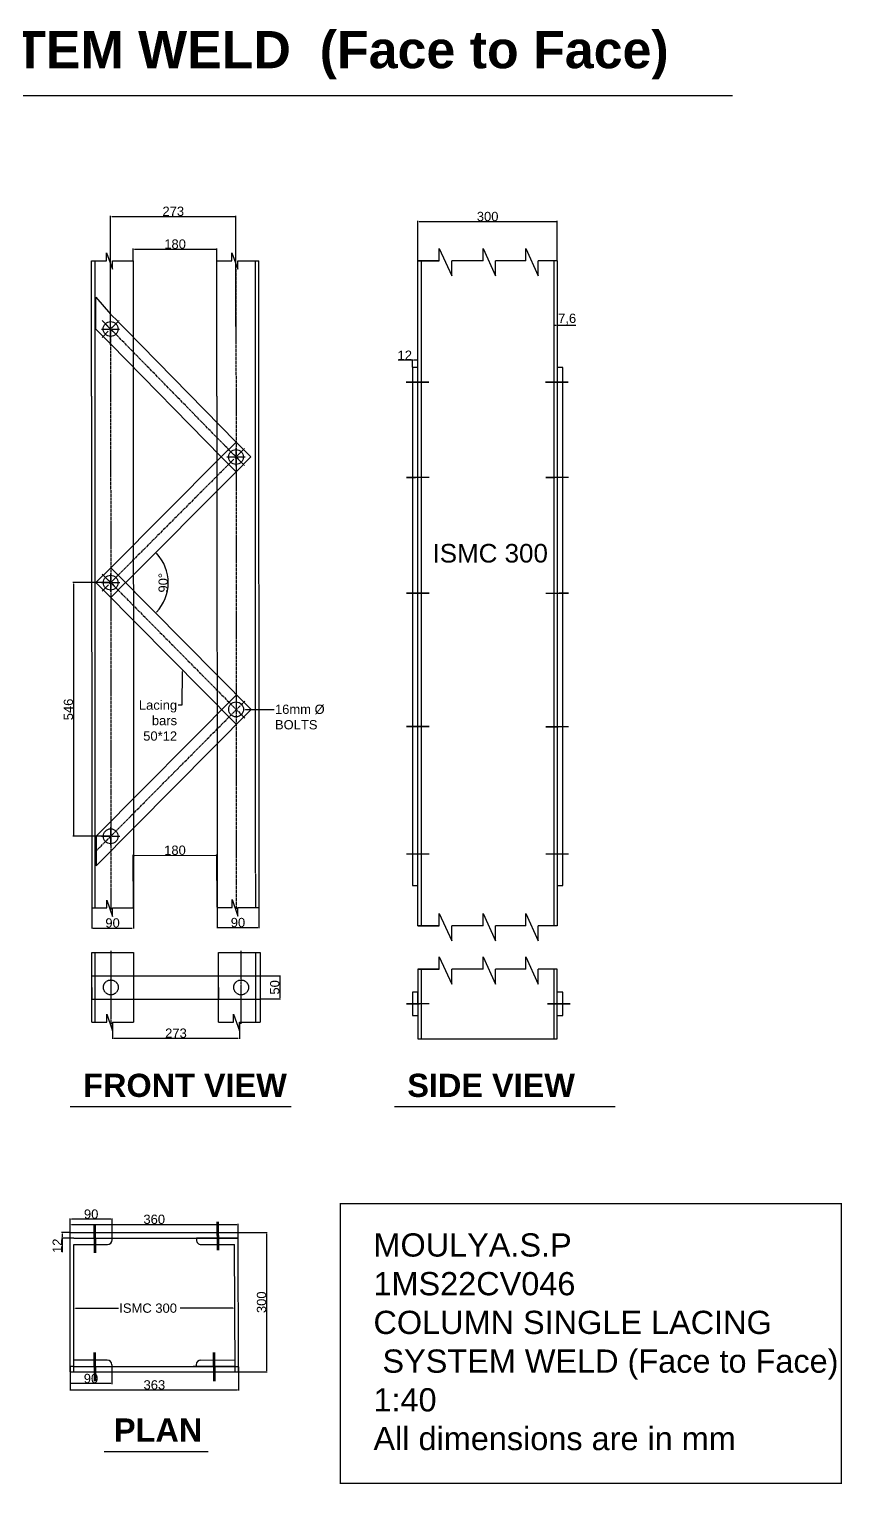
# Model space of a CAD drawing. Header units: millimetres. Extents: x 8616 to 52725, y 6697 to 10698.
# Drawn here: x 44498 to 46248, y 7444 to 10576 of the extents above; entities that cross this region are included whole.
import ezdxf
from ezdxf import colors
from ezdxf.entities.mleader import LeaderData, LeaderLine
from ezdxf.math import Vec2, Vec3

# ---------------------------------------------------------------- set-up
doc = ezdxf.new("R2010")
doc.units = ezdxf.units.MM
doc.linetypes.add('ACAD_ISO02W100', pattern=[15, 12, -3])
doc.linetypes.add('CENTER2', pattern=[28.575, 19.05, -3.175, 3.175, -3.175])
doc.layers.add('BEAM', color=255, linetype='Continuous')
doc.styles.get("Standard").update_dxf_attribs({"font": 'arial.ttf'})
doc.dimstyles.new('ISO-25', dxfattribs={"dimtxt": 20, "dimasz": 2.5, "dimexe": 1.25, "dimexo": 0.625, "dimtad": 1, "dimtxsty": 'Standard', "dimcen": 2.5, "dimadec": 0, "dimazin": 0, "dimtfac": 1, "dimtmove": 0, "dimatfit": 3, "dimfxl": 1, "dimarcsym": 0})

# ---------------------------------------------------------------- blocks, each defined once
blk = doc.blocks.new('*U285')
at = {"color": 0, "linetype": 'CENTER2', "ltscale": 0.3, "transparency": 16777216}
blk.add_line((-0.2, 627.4), (0.2, -627.4), dxfattribs=at)
blk = doc.blocks.new('*D321')
at = {"color": 0, "lineweight": -2, "ltscale": 0.2, "transparency": 16777216}
for p, q in [((44632.3, 8683.6), (44632.3, 8639.8)), ((44722.3, 8683.6), (44722.3, 8639.9)), ((44634.8, 8641.1), (44719.8, 8641.1))]:
    blk.add_line(p, q, dxfattribs=at)
at = {"color": 0, "ltscale": 0.2, "transparency": 16777216}
for points in [[(44634.8, 8641.5), (44634.8, 8640.7), (44632.3, 8641.1)], [(44719.8, 8641.5), (44719.8, 8640.7), (44722.3, 8641.1)]]:
    blk.add_solid(points, dxfattribs=at)
at = {"layer": 'Defpoints', "color": 0, "ltscale": 0.2, "transparency": 16777216}
for p in [(44632.3, 8684.2), (44722.3, 8684.2), (44722.3, 8641.1)]:
    blk.add_point(p, dxfattribs=at)
at = {"color": 0, "ltscale": 0.2, "transparency": 16777216, "insert": (44677.3, 8651.9), "char_height": 20, "attachment_point": 5, "rotation": 0.0221}
blk.add_mtext('90', dxfattribs=at)
blk = doc.blocks.new('*U286')
at = {"color": 0, "linetype": 'CENTER2', "ltscale": 0.3, "transparency": 16777216}
blk.add_line((-0.3, 751.1), (0.2, -626.9), dxfattribs=at)
blk = doc.blocks.new('*D322')
at = {"color": 0, "lineweight": -2, "ltscale": 0.2, "transparency": 16777216}
for p, q in [((44902.3, 8684.5), (44902.3, 8640.7)), ((44992.3, 8684.5), (44992.3, 8640.8)), ((44904.8, 8642), (44989.8, 8642))]:
    blk.add_line(p, q, dxfattribs=at)
at = {"color": 0, "ltscale": 0.2, "transparency": 16777216}
for points in [[(44904.8, 8642.4), (44904.8, 8641.6), (44902.3, 8642)], [(44989.8, 8642.4), (44989.8, 8641.6), (44992.3, 8642)]]:
    blk.add_solid(points, dxfattribs=at)
at = {"layer": 'Defpoints', "color": 0, "ltscale": 0.2, "transparency": 16777216}
for p in [(44902.3, 8685.1), (44992.3, 8685.1), (44992.3, 8642)]:
    blk.add_point(p, dxfattribs=at)
at = {"color": 0, "ltscale": 0.2, "transparency": 16777216, "insert": (44947.3, 8652.8), "char_height": 20, "attachment_point": 5, "rotation": 0.0221}
blk.add_mtext('90', dxfattribs=at)
blk = doc.blocks.new('*D302')
at = {"color": 0, "linetype": 'ACAD_ISO02W100', "lineweight": -2, "ltscale": 0.2, "transparency": 16777216}
for p, q in [((44677.3, 8437.6), (44677.3, 8402.5)), ((44950.3, 8437.6), (44950.3, 8402.5)), ((44679.8, 8403.7), (44947.8, 8403.7))]:
    blk.add_line(p, q, dxfattribs=at)
at = {"color": 0, "linetype": 'ACAD_ISO02W100', "ltscale": 0.2, "transparency": 16777216}
for points in [[(44679.8, 8404.2), (44679.8, 8403.3), (44677.3, 8403.7)], [(44947.8, 8404.2), (44947.8, 8403.3), (44950.3, 8403.7)]]:
    blk.add_solid(points, dxfattribs=at)
at = {"layer": 'Defpoints', "color": 0, "linetype": 'ACAD_ISO02W100', "ltscale": 0.2, "transparency": 16777216}
for p in [(44677.3, 8438.3), (44950.3, 8438.3), (44950.3, 8403.7)]:
    blk.add_point(p, dxfattribs=at)
at = {"color": 0, "linetype": 'ACAD_ISO02W100', "ltscale": 0.2, "transparency": 16777216, "insert": (44813.8, 8414.6), "char_height": 20, "attachment_point": 5}
blk.add_mtext('273', dxfattribs=at)
blk = doc.blocks.new('*U289')
at = {"color": 0, "linetype": 'CENTER2', "ltscale": 0.2, "transparency": 16777216}
blk.add_line((0, 78.5), (0, -78.5), dxfattribs=at)
blk = doc.blocks.new('*U290')
at = {"color": 0, "linetype": 'CENTER2', "ltscale": 0.2, "transparency": 16777216}
blk.add_line((0, -78.5), (0, 78.5), dxfattribs=at)
blk = doc.blocks.new('*D323')
at = {"color": 0, "lineweight": -2, "ltscale": 0.2, "transparency": 16777216}
for p, q in [((44996, 8538.3), (45038.7, 8538.3)), ((45037.4, 8535.8), (45037.4, 8490.8)), ((44996, 8488.3), (45038.7, 8488.3))]:
    blk.add_line(p, q, dxfattribs=at)
at = {"color": 0, "ltscale": 0.2, "transparency": 16777216}
for points in [[(45037, 8535.8), (45037.8, 8535.8), (45037.4, 8538.3)], [(45037, 8490.8), (45037.8, 8490.8), (45037.4, 8488.3)]]:
    blk.add_solid(points, dxfattribs=at)
at = {"layer": 'Defpoints', "color": 0, "ltscale": 0.2, "transparency": 16777216}
for p in [(44995.3, 8538.3), (44995.3, 8488.3), (45037.4, 8488.3)]:
    blk.add_point(p, dxfattribs=at)
at = {"color": 0, "ltscale": 0.2, "transparency": 16777216, "insert": (45026.6, 8513.3), "char_height": 20, "attachment_point": 5, "rotation": 90}
blk.add_mtext('50', dxfattribs=at)
blk = doc.blocks.new('*U291')
at = {"color": 0, "linetype": 'CENTER2', "transparency": 16777216}
for p, q in [((-19.5, 0), (-3.2, 0)), ((0, 3.2), (0, 19.5)), ((3.2, 0), (19.5, 0)), ((0, -19.5), (0, -3.2))]:
    blk.add_line(p, q, dxfattribs=at)
at = {"color": 0, "linetype": 'Continuous', "transparency": 16777216}
for p, q in [((-1.6, 0), (1.6, 0)), ((0, -1.6), (0, 1.6))]:
    blk.add_line(p, q, dxfattribs=at)
blk = doc.blocks.new('*U292')
at = {"color": 0, "linetype": 'CENTER2', "transparency": 16777216}
for p, q in [((-19.5, 0), (-3.2, 0)), ((0, 3.2), (0, 19.5)), ((3.2, 0), (19.5, 0)), ((0, -19.5), (0, -3.2))]:
    blk.add_line(p, q, dxfattribs=at)
at = {"color": 0, "linetype": 'Continuous', "transparency": 16777216}
for p, q in [((-1.6, 0), (1.6, 0)), ((0, -1.6), (0, 1.6))]:
    blk.add_line(p, q, dxfattribs=at)
blk = doc.blocks.new('*U287')
at = {"color": 0, "linetype": 'CENTER2', "ltscale": 0.3, "transparency": 16777216}
blk.add_line((-145.7, 147.2), (145.7, -147.2), dxfattribs=at)
blk = doc.blocks.new('*U288')
at = {"color": 0, "linetype": 'CENTER2', "ltscale": 0.3, "transparency": 16777216}
blk.add_line((-161.2, -162.5), (161.2, 162.5), dxfattribs=at)
blk = doc.blocks.new('*D324')
at = {"color": 0, "lineweight": -2, "ltscale": 0.2, "transparency": 16777216}
for p, q in [((44672.6, 9384.6), (44591.9, 9384.6)), ((44593.1, 9382.1), (44593.1, 8841.1)), ((44672.6, 8838.6), (44591.9, 8838.6))]:
    blk.add_line(p, q, dxfattribs=at)
at = {"color": 0, "ltscale": 0.2, "transparency": 16777216}
for points in [[(44592.7, 9382.1), (44593.5, 9382.1), (44593.1, 9384.6)], [(44592.7, 8841.1), (44593.5, 8841.1), (44593.1, 8838.6)]]:
    blk.add_solid(points, dxfattribs=at)
at = {"layer": 'Defpoints', "color": 0, "ltscale": 0.2, "transparency": 16777216}
for p in [(44673.3, 9384.6), (44593.1, 8838.6), (44673.3, 8838.6)]:
    blk.add_point(p, dxfattribs=at)
at = {"color": 0, "ltscale": 0.2, "transparency": 16777216, "insert": (44582.3, 9111.6), "char_height": 20, "attachment_point": 5, "rotation": 90}
blk.add_mtext('546', dxfattribs=at)
blk = doc.blocks.new('*D325')
at = {"color": 0, "lineweight": -2, "ltscale": 0.2, "transparency": 16777216}
for p, q in [((44722.3, 8684.8), (44721.8, 8798.3)), ((44724.3, 8797.1), (44899.3, 8798)), ((44902.3, 8685.7), (44901.8, 8799.2))]:
    blk.add_line(p, q, dxfattribs=at)
at = {"color": 0, "ltscale": 0.2, "transparency": 16777216}
for points in [[(44724.3, 8797.5), (44724.3, 8796.7), (44721.8, 8797.1)], [(44899.3, 8798.4), (44899.3, 8797.6), (44901.8, 8798)]]:
    blk.add_solid(points, dxfattribs=at)
at = {"layer": 'Defpoints', "color": 0, "ltscale": 0.2, "transparency": 16777216}
for p in [(44901.8, 8798), (44722.3, 8684.2), (44902.3, 8685.1)]:
    blk.add_point(p, dxfattribs=at)
at = {"color": 0, "ltscale": 0.2, "transparency": 16777216, "insert": (44811.7, 8808.4), "char_height": 20, "attachment_point": 5, "rotation": 0.2866}
blk.add_mtext('180', dxfattribs=at)
blk = doc.blocks.new('*U294')
at = {"color": 0, "linetype": 'CENTER2', "transparency": 16777216}
blk.add_line((-18.4, 18.4), (18.4, -18.4), dxfattribs=at)
blk = doc.blocks.new('*U295')
at = {"color": 0, "linetype": 'CENTER2', "transparency": 16777216}
blk.add_line((-18.4, -18.4), (18.4, 18.4), dxfattribs=at)
blk = doc.blocks.new('*U296')
at = {"color": 0, "linetype": 'CENTER2', "transparency": 16777216}
for p, q in [((-19.5, 0), (-3.2, 0)), ((0, 3.2), (0, 19.5)), ((3.2, 0), (19.5, 0)), ((0, -19.5), (0, -3.2))]:
    blk.add_line(p, q, dxfattribs=at)
at = {"color": 0, "linetype": 'Continuous', "transparency": 16777216}
for p, q in [((-1.6, 0), (1.6, 0)), ((0, -1.6), (0, 1.6))]:
    blk.add_line(p, q, dxfattribs=at)
blk = doc.blocks.new('*U297')
at = {"color": 0, "linetype": 'CENTER2', "transparency": 16777216}
blk.add_line((-18.4, 18.4), (18.4, -18.4), dxfattribs=at)
blk = doc.blocks.new('*U298')
at = {"color": 0, "linetype": 'CENTER2', "transparency": 16777216}
blk.add_line((-18.4, -18.4), (18.4, 18.4), dxfattribs=at)
blk = doc.blocks.new('*U274')
at = {"color": 0, "linetype": 'CENTER2', "transparency": 16777216}
for p, q in [((-19.5, 0), (-3.2, 0)), ((0, 3.2), (0, 19.5)), ((3.2, 0), (19.5, 0)), ((0, -19.5), (0, -3.2))]:
    blk.add_line(p, q, dxfattribs=at)
at = {"color": 0, "linetype": 'Continuous', "transparency": 16777216}
for p, q in [((-1.6, 0), (1.6, 0)), ((0, -1.6), (0, 1.6))]:
    blk.add_line(p, q, dxfattribs=at)
blk = doc.blocks.new('*U275')
at = {"color": 0, "linetype": 'CENTER2', "transparency": 16777216}
blk.add_line((-18.4, 18.4), (18.4, -18.4), dxfattribs=at)
blk = doc.blocks.new('*U276')
at = {"color": 0, "linetype": 'CENTER2', "transparency": 16777216}
blk.add_line((-18.4, -18.4), (18.4, 18.4), dxfattribs=at)
blk = doc.blocks.new('*U277')
at = {"color": 0, "linetype": 'CENTER2', "ltscale": 0.3, "transparency": 16777216}
blk.add_line((121.5, 121.8), (-121.5, -121.8), dxfattribs=at)
blk = doc.blocks.new('*U278')
at = {"color": 0, "linetype": 'CENTER2', "ltscale": 0.3, "transparency": 16777216}
blk.add_line((121.7, -124.4), (-121.7, 124.4), dxfattribs=at)
blk = doc.blocks.new('*D313')
at = {"color": 0, "lineweight": -2, "ltscale": 0.2, "transparency": 16777216}
for p, q in [((44721.9, 10078.4), (44721.9, 10103.9)), ((44724.4, 10102.6), (44899.4, 10102.6)), ((44901.9, 10078.4), (44901.9, 10103.9))]:
    blk.add_line(p, q, dxfattribs=at)
at = {"color": 0, "ltscale": 0.2, "transparency": 16777216}
for points in [[(44724.4, 10103), (44724.4, 10102.2), (44721.9, 10102.6)], [(44899.4, 10103), (44899.4, 10102.2), (44901.9, 10102.6)]]:
    blk.add_solid(points, dxfattribs=at)
at = {"layer": 'Defpoints', "color": 0, "ltscale": 0.2, "transparency": 16777216}
for p in [(44901.9, 10102.6), (44721.9, 10077.8), (44901.9, 10077.8)]:
    blk.add_point(p, dxfattribs=at)
at = {"color": 0, "ltscale": 0.2, "transparency": 16777216, "insert": (44811.9, 10113.4), "char_height": 20, "attachment_point": 5}
blk.add_mtext('180', dxfattribs=at)
blk = doc.blocks.new('*D326')
at = {"color": 0, "lineweight": -2, "ltscale": 0.2, "transparency": 16777216}
for p, q in [((44673, 9936.1), (44673, 10174.4)), ((44675.5, 10173.1), (44940.5, 10173.1)), ((44943, 9936.2), (44943, 10174.4))]:
    blk.add_line(p, q, dxfattribs=at)
at = {"color": 0, "ltscale": 0.2, "transparency": 16777216}
for points in [[(44675.5, 10173.5), (44675.5, 10172.7), (44673, 10173.1)], [(44940.5, 10173.5), (44940.5, 10172.7), (44943, 10173.1)]]:
    blk.add_solid(points, dxfattribs=at)
at = {"layer": 'Defpoints', "color": 0, "ltscale": 0.2, "transparency": 16777216}
for p in [(44943, 10173.1), (44673, 9935.4), (44943, 9935.5)]:
    blk.add_point(p, dxfattribs=at)
at = {"color": 0, "ltscale": 0.2, "transparency": 16777216, "insert": (44808, 10184), "char_height": 20, "attachment_point": 5}
blk.add_mtext('273', dxfattribs=at)
blk = doc.blocks.new('*D314')
at = {"color": 0, "lineweight": -2, "ltscale": 0.2, "transparency": 16777216}
for p, q in [((45334.9, 10078.4), (45334.9, 10163.2)), ((45337.4, 10162), (45632.4, 10162)), ((45634.9, 10078.4), (45634.9, 10163.2))]:
    blk.add_line(p, q, dxfattribs=at)
at = {"color": 0, "ltscale": 0.2, "transparency": 16777216}
for points in [[(45337.4, 10162.4), (45337.4, 10161.5), (45334.9, 10162)], [(45632.4, 10162.4), (45632.4, 10161.5), (45634.9, 10162)]]:
    blk.add_solid(points, dxfattribs=at)
at = {"layer": 'Defpoints', "color": 0, "ltscale": 0.2, "transparency": 16777216}
for p in [(45634.9, 10162), (45334.9, 10077.8), (45634.9, 10077.8)]:
    blk.add_point(p, dxfattribs=at)
at = {"color": 0, "ltscale": 0.2, "transparency": 16777216, "insert": (45484.9, 10172.8), "char_height": 20, "attachment_point": 5}
blk.add_mtext('300', dxfattribs=at)
blk = doc.blocks.new('*D315')
at = {"color": 0, "lineweight": -2, "ltscale": 0.2, "transparency": 16777216}
for p, q in [((45322.9, 9863.5), (45292.6, 9863.5)), ((45322.9, 9848.6), (45322.9, 9864.8)), ((45332.4, 9863.5), (45325.4, 9863.5)), ((45334.9, 9848.6), (45334.9, 9864.8))]:
    blk.add_line(p, q, dxfattribs=at)
at = {"color": 0, "ltscale": 0.2, "transparency": 16777216}
for points in [[(45325.4, 9863.9), (45325.4, 9863.1), (45322.9, 9863.5)], [(45332.4, 9863.9), (45332.4, 9863.1), (45334.9, 9863.5)]]:
    blk.add_solid(points, dxfattribs=at)
at = {"layer": 'Defpoints', "color": 0, "ltscale": 0.2, "transparency": 16777216}
for p in [(45322.9, 9863.5), (45322.9, 9847.9), (45334.9, 9847.9)]:
    blk.add_point(p, dxfattribs=at)
at = {"color": 0, "ltscale": 0.2, "transparency": 16777216, "insert": (45306.5, 9874.2), "char_height": 20, "attachment_point": 5}
blk.add_mtext('12', dxfattribs=at)
blk = doc.blocks.new('*D312')
at = {"color": 0, "lineweight": -2, "ltscale": 0.2, "transparency": 16777216}
for p, q in [((45627.3, 10077.2), (45627.3, 9938)), ((45634.9, 10077.2), (45634.9, 9938)), ((45629.8, 9939.2), (45632.4, 9939.2)), ((45634.9, 9939.2), (45674.9, 9939.2))]:
    blk.add_line(p, q, dxfattribs=at)
at = {"color": 0, "ltscale": 0.2, "transparency": 16777216}
for points in [[(45629.8, 9939.6), (45629.8, 9938.8), (45627.3, 9939.2)], [(45632.4, 9939.6), (45632.4, 9938.8), (45634.9, 9939.2)]]:
    blk.add_solid(points, dxfattribs=at)
at = {"layer": 'Defpoints', "color": 0, "ltscale": 0.2, "transparency": 16777216}
for p in [(45627.3, 10077.8), (45634.9, 10077.8), (45634.9, 9939.2)]:
    blk.add_point(p, dxfattribs=at)
at = {"color": 0, "ltscale": 0.2, "transparency": 16777216, "insert": (45656.1, 9951.9), "char_height": 20, "attachment_point": 5}
blk.add_mtext('7,6', dxfattribs=at)
blk = doc.blocks.new('*D328')
at = {"color": 0, "lineweight": -2, "ltscale": 0.2, "transparency": 16777216}
blk.add_arc((44705, 9384.6), 92.2, 316.2587, 43.5272, dxfattribs=at)
at = {"color": 0, "ltscale": 0.2, "transparency": 16777216}
for points in [[(44771.6, 9447.8), (44772.2, 9448.4), (44770.1, 9449.9)], [(44771.9, 9320.5), (44771.3, 9321.1), (44769.9, 9319)]]:
    blk.add_solid(points, dxfattribs=at)
at = {"layer": 'Defpoints', "color": 0, "ltscale": 0.2, "transparency": 16777216}
for p in [(44943.2, 9623.4), (44689.3, 9400.5), (44705, 9384.6), (44794, 9360.4), (44975.6, 9111.2)]:
    blk.add_point(p, dxfattribs=at)
at = {"color": 0, "ltscale": 0.2, "transparency": 16777216, "insert": (44786.4, 9384.4), "char_height": 20, "attachment_point": 5, "rotation": 89.893}
blk.add_mtext('90°', dxfattribs=at)
blk = doc.blocks.new('*D347')
at = {"color": 0, "lineweight": -2, "ltscale": 0.2, "transparency": 16777216}
for p, q in [((44585.8, 7696.7), (44585.8, 7645.3)), ((44948.8, 7696.7), (44948.8, 7645.3)), ((44588.3, 7646.6), (44946.3, 7646.6))]:
    blk.add_line(p, q, dxfattribs=at)
at = {"color": 0, "lineweight": 211, "ltscale": 0.2, "transparency": 16777216}
for points in [[(44588.3, 7647), (44588.3, 7646.1), (44585.8, 7646.6)], [(44946.3, 7647), (44946.3, 7646.1), (44948.8, 7646.6)]]:
    blk.add_solid(points, dxfattribs=at)
at = {"layer": 'Defpoints', "color": 0, "lineweight": 211, "ltscale": 0.2, "transparency": 16777216}
for p in [(44585.8, 7697.4), (44948.8, 7697.4), (44948.8, 7646.6)]:
    blk.add_point(p, dxfattribs=at)
at = {"color": 0, "ltscale": 0.2, "transparency": 16777216, "insert": (44767.3, 7657.4), "char_height": 20, "attachment_point": 5}
blk.add_mtext('363', dxfattribs=at)
blk = doc.blocks.new('*D348')
at = {"color": 0, "lineweight": -2, "ltscale": 0.2, "transparency": 16777216}
for p, q in [((44586.2, 7986), (44586.2, 8004.3)), ((44588.7, 8003), (44945.2, 8003)), ((44947.7, 7986), (44947.7, 8004.3))]:
    blk.add_line(p, q, dxfattribs=at)
at = {"color": 0, "lineweight": 211, "ltscale": 0.2, "transparency": 16777216}
for points in [[(44588.7, 8003.4), (44588.7, 8002.6), (44586.2, 8003)], [(44945.2, 8003.4), (44945.2, 8002.6), (44947.7, 8003)]]:
    blk.add_solid(points, dxfattribs=at)
at = {"layer": 'Defpoints', "color": 0, "lineweight": 211, "ltscale": 0.2, "transparency": 16777216}
for p in [(44947.7, 8003), (44586.2, 7985.4), (44947.7, 7985.4)]:
    blk.add_point(p, dxfattribs=at)
at = {"color": 0, "ltscale": 0.2, "transparency": 16777216, "insert": (44767, 8013.9), "char_height": 20, "attachment_point": 5}
blk.add_mtext('360', dxfattribs=at)
blk = doc.blocks.new('*D345')
at = {"color": 0, "lineweight": -2, "ltscale": 0.2, "transparency": 16777216}
for p, q in [((44586.2, 7974), (44586.2, 8015.6)), ((44673.7, 8014.3), (44588.7, 8014.3)), ((44676.2, 7974), (44676.2, 8015.6))]:
    blk.add_line(p, q, dxfattribs=at)
at = {"color": 0, "lineweight": 211, "ltscale": 0.2, "transparency": 16777216}
for points in [[(44588.7, 8014.7), (44588.7, 8013.9), (44586.2, 8014.3)], [(44673.7, 8014.7), (44673.7, 8013.9), (44676.2, 8014.3)]]:
    blk.add_solid(points, dxfattribs=at)
at = {"layer": 'Defpoints', "color": 0, "lineweight": 211, "ltscale": 0.2, "transparency": 16777216}
for p in [(44586.2, 8014.3), (44586.2, 7973.4), (44676.2, 7973.4)]:
    blk.add_point(p, dxfattribs=at)
at = {"color": 0, "ltscale": 0.2, "transparency": 16777216, "insert": (44631.2, 8025.1), "char_height": 20, "attachment_point": 5}
blk.add_mtext('90', dxfattribs=at)
blk = doc.blocks.new('*D343')
at = {"color": 0, "lineweight": -2, "ltscale": 0.2, "transparency": 16777216}
for p, q in [((44585.6, 7985.4), (44567.6, 7985.4)), ((44585.6, 7973.4), (44567.6, 7973.4)), ((44568.8, 7982.9), (44568.8, 7975.9)), ((44568.8, 7973.4), (44568.8, 7943))]:
    blk.add_line(p, q, dxfattribs=at)
at = {"color": 0, "lineweight": 211, "ltscale": 0.2, "transparency": 16777216}
for points in [[(44568.4, 7982.9), (44569.2, 7982.9), (44568.8, 7985.4)], [(44568.4, 7975.9), (44569.2, 7975.9), (44568.8, 7973.4)]]:
    blk.add_solid(points, dxfattribs=at)
at = {"layer": 'Defpoints', "color": 0, "lineweight": 211, "ltscale": 0.2, "transparency": 16777216}
for p in [(44568.8, 7973.4), (44586.2, 7985.4), (44586.2, 7973.4)]:
    blk.add_point(p, dxfattribs=at)
at = {"color": 0, "ltscale": 0.2, "transparency": 16777216, "insert": (44558.1, 7957), "char_height": 20, "attachment_point": 5, "rotation": 90}
blk.add_mtext('12', dxfattribs=at)
blk = doc.blocks.new('*D346')
at = {"color": 0, "lineweight": -2, "ltscale": 0.2, "transparency": 16777216}
for p, q in [((44585.8, 7696.7), (44585.8, 7659.1)), ((44675.8, 7696.7), (44675.8, 7659.1)), ((44673.3, 7660.4), (44588.3, 7660.4))]:
    blk.add_line(p, q, dxfattribs=at)
at = {"color": 0, "lineweight": 211, "ltscale": 0.2, "transparency": 16777216}
for points in [[(44588.3, 7660.8), (44588.3, 7660), (44585.8, 7660.4)], [(44673.3, 7660.8), (44673.3, 7660), (44675.8, 7660.4)]]:
    blk.add_solid(points, dxfattribs=at)
at = {"layer": 'Defpoints', "color": 0, "lineweight": 211, "ltscale": 0.2, "transparency": 16777216}
for p in [(44585.8, 7697.4), (44675.8, 7697.4), (44585.8, 7660.4)]:
    blk.add_point(p, dxfattribs=at)
at = {"color": 0, "ltscale": 0.2, "transparency": 16777216, "insert": (44630.8, 7671.2), "char_height": 20, "attachment_point": 5}
blk.add_mtext('90', dxfattribs=at)
blk = doc.blocks.new('*D344')
at = {"color": 0, "lineweight": -2, "ltscale": 0.2, "transparency": 16777216}
for p, q in [((44948.3, 7985.4), (45010.2, 7985.4)), ((45008.9, 7982.9), (45008.9, 7687.9)), ((44949.4, 7685.4), (45010.2, 7685.4))]:
    blk.add_line(p, q, dxfattribs=at)
at = {"color": 0, "lineweight": 211, "ltscale": 0.2, "transparency": 16777216}
for points in [[(45008.5, 7982.9), (45009.4, 7982.9), (45008.9, 7985.4)], [(45008.5, 7687.9), (45009.4, 7687.9), (45008.9, 7685.4)]]:
    blk.add_solid(points, dxfattribs=at)
at = {"layer": 'Defpoints', "color": 0, "lineweight": 211, "ltscale": 0.2, "transparency": 16777216}
for p in [(44947.7, 7985.4), (44948.8, 7685.4), (45008.9, 7685.4)]:
    blk.add_point(p, dxfattribs=at)
at = {"color": 0, "ltscale": 0.2, "transparency": 16777216, "insert": (44998.1, 7835.4), "char_height": 20, "attachment_point": 5, "rotation": 90}
blk.add_mtext('300', dxfattribs=at)

msp = doc.modelspace()

# ---------------------------------------------------------------- linework, layer by layer
at = {"ltscale": 0.8}
msp.add_line((42747.366, 10433.629), (44802.352, 10433.629), dxfattribs=at)
at = {"ltscale": 0.2}
for p, q in [((44802.352, 10433.629), (45577.594, 10433.629)), ((45577.594, 10433.629), (46012.159, 10433.629)), ((44664.353, 10077.784), (44664.353, 10094.888)), ((44664.353, 10094.888), (44676.905, 10059.592)), ((44934.353, 10077.784), (44934.353, 10094.888)), ((44934.353, 10094.888), (44946.905, 10059.592)), ((44631.905, 9786.103), (44631.905, 10077.784)), ((44673.062, 9896.27), (44673.062, 10066.938)), ((44676.905, 10074.284), (44676.905, 10077.784)), ((44676.905, 10077.784), (44676.905, 10077.784)), ((44676.905, 10077.784), (44721.905, 10077.784)), ((44676.905, 10059.592), (44676.905, 10074.284)), ((44721.792, 10077.784), (44722.33, 8684.192)), ((44901.905, 9786.103), (44901.905, 10077.784)), ((44946.905, 10074.284), (44946.905, 10077.784)), ((44946.905, 10077.784), (44946.905, 10077.784)), ((44946.905, 10077.784), (44991.905, 10077.784)), ((44946.905, 10059.592), (44946.905, 10074.284)), ((44991.792, 10077.784), (44992.33, 8685.092)), ((45334.904, 8646.009), (45334.904, 10077.784)), ((45634.904, 10077.784), (45634.904, 8646.009)), ((44641.243, 9930.67), (44641.243, 9999.476)), ((44641.243, 9999.476), (44673.047, 9962.475)), ((44689.054, 9946.498), (44673.05, 9962.667)), ((44641.243, 9930.67), (44673.062, 9898.85)), ((44673.062, 9930.67), (44661.807, 9942.042)), ((44673.062, 9930.67), (44684.318, 9919.298)), ((44688.973, 9946.58), (44704.882, 9930.67)), ((44943.143, 9687.006), (44704.882, 9930.67)), ((44911.956, 9654.736), (44673.062, 9898.85)), ((45334.904, 9847.938), (45322.904, 9847.938)), ((45322.904, 9847.938), (45322.904, 8732.682)), ((45646.904, 9847.938), (45634.904, 9847.938)), ((45646.904, 8732.682), (45646.904, 9847.938)), ((45646.904, 9847.938), (45646.904, 9847.938)), ((44631.905, 9786.103), (44632.33, 8684.192)), ((44901.905, 9786.103), (44902.33, 8685.092)), ((44959.147, 9671.026), (44943.143, 9687.195)), ((44673.247, 9416.63), (44911.336, 9655.198)), ((44927.164, 9639.37), (44911.956, 9654.736)), ((44943.155, 9655.198), (44931.9, 9666.57)), ((44943.155, 9655.198), (44954.411, 9643.826)), ((44704.998, 9384.551), (44943.168, 9623.391)), ((44673.26, 9384.633), (44662.004, 9396.004)), ((44689.251, 9400.46), (44673.247, 9416.63)), ((44689.251, 9400.46), (44975.564, 9111.188)), ((44657.268, 9368.805), (44642.06, 9384.17)), ((44657.268, 9368.805), (44943.87, 9079.241)), ((44673.26, 9384.633), (44684.515, 9373.261)), ((44642.27, 8839.132), (44943.907, 9143.173)), ((44642.295, 8775.263), (44975.564, 9111.188)), ((44642.27, 8839.132), (44642.27, 8775.263)), ((44673.26, 8838.422), (44673.47, 8838.634)), ((44673.47, 8838.633), (44673.26, 8838.422)), ((45322.904, 8732.682), (45334.904, 8732.682)), ((45634.904, 8732.682), (45646.904, 8732.682)), ((44664.778, 8684.192), (44664.778, 8701.295)), ((44664.778, 8701.295), (44677.33, 8665.999)), ((44677.33, 8680.692), (44677.33, 8684.192)), ((44677.33, 8684.192), (44677.33, 8684.192)), ((44677.33, 8684.192), (44722.33, 8684.192)), ((44677.33, 8665.999), (44677.33, 8680.692)), ((44934.777, 8685.092), (44934.777, 8702.195)), ((44934.777, 8702.195), (44947.33, 8666.9)), ((44947.33, 8681.592), (44947.33, 8685.092)), ((44947.33, 8685.092), (44947.33, 8685.092)), ((44947.33, 8685.092), (44992.33, 8685.092)), ((44947.33, 8666.9), (44947.33, 8681.592)), ((44632.347, 8588.256), (44722.347, 8588.256)), ((44632.347, 8438.256), (44632.347, 8588.256)), ((44722.347, 8588.256), (44722.347, 8438.256)), ((44905.347, 8588.256), (44995.347, 8588.256)), ((44905.347, 8438.256), (44905.347, 8588.256)), ((44995.347, 8588.256), (44995.347, 8438.256)), ((45334.904, 8552.69), (45334.904, 8402.69)), ((45634.904, 8402.69), (45634.904, 8552.69)), ((44632.347, 8513.256), (44632.347, 8538.256)), ((44632.347, 8538.256), (44995.347, 8538.256)), ((44905.347, 8513.256), (44905.347, 8538.256)), ((44632.347, 8513.256), (44632.347, 8488.256)), ((44632.347, 8488.256), (44995.347, 8488.256)), ((44905.347, 8513.256), (44905.347, 8488.256)), ((45334.904, 8502.69), (45322.904, 8502.69)), ((45322.904, 8502.69), (45322.904, 8452.69)), ((45334.904, 8477.69), (45334.904, 8502.69)), ((45646.904, 8502.69), (45634.904, 8502.69)), ((45646.904, 8452.69), (45646.904, 8502.69)), ((44664.795, 8438.256), (44664.795, 8455.359)), ((44664.795, 8455.359), (44677.347, 8420.064)), ((44677.347, 8434.756), (44677.347, 8438.256)), ((44677.347, 8438.256), (44677.347, 8438.256)), ((44677.347, 8438.256), (44722.347, 8438.256)), ((44677.347, 8420.064), (44677.347, 8434.756)), ((44937.795, 8438.256), (44937.795, 8455.359)), ((44937.795, 8455.359), (44950.347, 8420.064)), ((44950.347, 8434.756), (44950.347, 8438.256)), ((44950.347, 8438.256), (44995.347, 8438.256)), ((44950.347, 8420.064), (44950.347, 8434.756)), ((45322.904, 8452.69), (45334.904, 8452.69)), ((45634.904, 8452.69), (45646.904, 8452.69)), ((45334.904, 8402.69), (45634.904, 8402.69)), ((44586.2, 8256.806), (45061.961, 8256.806)), ((45284.075, 8256.806), (45759.836, 8256.806)), ((44586.2, 7985.358), (44947.7, 7985.358)), ((44586.2, 7685.36), (44586.2, 7985.358)), ((44593.8, 7973.358), (44586.2, 7973.358)), ((44593.8, 7973.358), (44940.143, 7973.358)), ((44593.8, 7973.358), (44683.8, 7973.358)), ((44593.8, 7685.36), (44593.8, 7959.758)), ((44593.8, 7959.758), (44666.2, 7959.758)), ((44676.2, 7969.758), (44676.2, 7973.358)), ((44947.743, 7973.385), (44857.743, 7973.385)), ((44857.743, 7973.385), (44857.756, 7969.785)), ((44867.792, 7959.821), (44940.191, 7960.08)), ((44940.143, 7973.358), (44947.743, 7973.385)), ((44940.143, 7973.358), (44940.143, 7973.358)), ((44941.174, 7685.36), (44940.191, 7960.08)), ((44948.774, 7685.36), (44947.7, 7985.358)), ((44665.774, 7710.96), (44593.374, 7710.96)), ((44867.305, 7711.018), (44941.081, 7711.282)), ((44593.374, 7697.36), (44585.774, 7697.36)), ((44585.774, 7685.36), (44948.774, 7685.36)), ((44593.374, 7697.36), (44941.131, 7697.36)), ((44675.774, 7700.96), (44675.774, 7697.36)), ((44941.131, 7697.36), (44851.131, 7697.36)), ((44857.341, 7701.018), (44857.341, 7697.36)), ((44941.131, 7697.36), (44948.774, 7697.36)), ((44941.174, 7685.333), (44941.174, 7685.36)), ((44948.731, 7697.36), (44948.774, 7697.36)), ((44659.03, 7514.211), (44883.463, 7514.211))]:
    msp.add_line(p, q, dxfattribs=at)
for p, q in [((45380.505, 10077.784), (45380.505, 10103.975)), ((45380.505, 10103.975), (45407.598, 10045.347)), ((45475.004, 10077.784), (45475.004, 10103.975)), ((45475.004, 10103.975), (45502.097, 10045.347)), ((45566.858, 10077.784), (45566.858, 10103.975)), ((45566.858, 10103.975), (45593.951, 10045.347)), ((45380.505, 10077.784), (45334.904, 10077.784)), ((45334.904, 10077.784), (45380.505, 10077.784)), ((45475.004, 10077.784), (45407.598, 10077.784)), ((45407.598, 10045.347), (45407.598, 10077.784)), ((45566.858, 10077.784), (45502.097, 10077.784)), ((45502.097, 10045.347), (45502.097, 10077.784)), ((45634.904, 10077.784), (45593.951, 10077.784)), ((45593.951, 10045.347), (45593.951, 10077.784)), ((45380.505, 8646.009), (45334.904, 8646.009)), ((45334.904, 8646.009), (45380.505, 8646.009)), ((45380.505, 8646.009), (45380.505, 8672.199)), ((45380.505, 8672.199), (45407.598, 8613.571)), ((45475.004, 8646.009), (45407.598, 8646.009)), ((45407.598, 8613.571), (45407.598, 8646.009)), ((45475.004, 8646.009), (45475.004, 8672.199)), ((45475.004, 8672.199), (45502.097, 8613.571)), ((45566.858, 8646.009), (45502.097, 8646.009)), ((45502.097, 8613.571), (45502.097, 8646.009)), ((45566.858, 8646.009), (45566.858, 8672.199)), ((45566.858, 8672.199), (45593.951, 8613.571)), ((45634.904, 8646.009), (45593.951, 8646.009)), ((45593.951, 8613.571), (45593.951, 8646.009)), ((45380.505, 8552.69), (45334.904, 8552.69)), ((45334.904, 8552.69), (45380.505, 8552.69)), ((45380.505, 8552.69), (45380.505, 8578.88)), ((45380.505, 8578.88), (45407.598, 8520.252)), ((45475.004, 8552.69), (45407.598, 8552.69)), ((45407.598, 8520.252), (45407.598, 8552.69)), ((45475.004, 8552.69), (45475.004, 8578.88)), ((45475.004, 8578.88), (45502.097, 8520.252)), ((45566.858, 8552.69), (45502.097, 8552.69)), ((45502.097, 8520.252), (45502.097, 8552.69)), ((45566.858, 8552.69), (45566.858, 8578.88)), ((45566.858, 8578.88), (45593.951, 8520.252)), ((45634.904, 8552.69), (45593.951, 8552.69)), ((45593.951, 8520.252), (45593.951, 8552.69))]:
    msp.add_line(p, q)
at = {"linetype": 'ACAD_ISO02W100', "ltscale": 0.2}
for p, q in [((44631.905, 10077.784), (44664.353, 10077.784)), ((44901.905, 10077.784), (44934.353, 10077.784)), ((44632.33, 8684.192), (44664.778, 8684.192)), ((44902.33, 8685.092), (44934.777, 8685.092)), ((44632.347, 8438.256), (44664.795, 8438.256)), ((44905.347, 8438.256), (44937.795, 8438.256))]:
    msp.add_line(p, q, dxfattribs=at)
at = {"linetype": 'ACAD_ISO02W100', "ltscale": 0.1}
for p, q in [((44639.505, 8684.192), (44639.505, 10077.784)), ((44984.192, 10077.782), (44984.73, 8685.092)), ((45342.504, 8646.009), (45342.504, 10077.784)), ((45627.304, 10077.784), (45627.304, 8646.009)), ((44639.505, 8438.256), (44639.505, 8588.256)), ((44984.767, 8588.256), (44984.825, 8438.256)), ((45342.504, 8402.69), (45342.504, 8552.69)), ((45627.304, 8552.69), (45627.304, 8402.69))]:
    msp.add_line(p, q, dxfattribs=at)
at = {"lineweight": 211, "ltscale": 0.2}
for p, q in [((44638.8, 7973.358), (44638.8, 8003.012)), ((44903.991, 7979.234), (44903.991, 8008.889)), ((44638.8, 7973.358), (44638.8, 7941.659)), ((44903.991, 7979.234), (44903.991, 7947.536)), ((44638.8, 7697.36), (44638.8, 7727.014)), ((44896.131, 7697.36), (44896.131, 7727.014)), ((44638.8, 7697.36), (44638.8, 7665.661)), ((44896.131, 7697.36), (44896.131, 7665.661))]:
    msp.add_line(p, q, dxfattribs=at)
at = {"ltscale": 0.2, "const_width": 3}
for points in [[(45357.023, 9816.246), (45357.023, 9816.504), (45310.399, 9816.351), (45310.4, 9816.093)], [(45657.023, 9816.246), (45657.023, 9816.504), (45610.399, 9816.351), (45610.4, 9816.093)], [(45657.023, 9816.246), (45657.023, 9816.504), (45610.399, 9816.351), (45610.4, 9816.093)], [(45358.217, 9611.145), (45358.216, 9611.403), (45311.592, 9611.249), (45311.593, 9610.992)], [(45658.217, 9611.145), (45658.216, 9611.403), (45611.592, 9611.249), (45611.593, 9610.992)], [(45358.216, 9361.973), (45358.215, 9362.231), (45311.591, 9362.077), (45311.592, 9361.82)], [(45658.217, 9361.716), (45658.216, 9361.973), (45611.592, 9361.82), (45611.593, 9361.562)], [(45358.216, 9074.848), (45358.215, 9075.105), (45311.591, 9074.952), (45311.592, 9074.694)], [(45658.216, 9074.343), (45658.215, 9074.6), (45611.591, 9074.447), (45611.592, 9074.189)], [(45358.216, 8800.428), (45358.215, 8800.686), (45311.591, 8800.532), (45311.592, 8800.275)], [(45658.217, 8800.428), (45658.216, 8800.686), (45611.592, 8800.532), (45611.593, 8800.275)], [(45358.216, 8477.999), (45358.215, 8478.257), (45311.591, 8478.103), (45311.592, 8477.845)], [(45661.716, 8477.766), (45661.715, 8478.024), (45615.091, 8477.871), (45615.092, 8477.613)]]:
    msp.add_lwpolyline(points, close=True, dxfattribs=at)
at = {"ltscale": 0.2}
for points in [[(44911.336, 9655.198), (44943.155, 9687.018), (44974.975, 9655.198), (44943.155, 9623.378)], [(44641.44, 9384.633), (44673.26, 9416.452), (44705.08, 9384.633), (44673.26, 9352.813)]]:
    msp.add_lwpolyline(points, close=True, dxfattribs=at)
at = {"ltscale": 0.8, "const_width": 3}
msp.add_lwpolyline([(45167.447, 8047.666), (46246.234, 8047.666), (46246.234, 7445.849), (45167.447, 7445.849)], close=True, dxfattribs=at)
at = {"ltscale": 0.2}
for centre in [(44673.062, 9930.67), (44943.155, 9655.198), (44673.26, 9384.633), (44943.365, 9111.736), (44673.26, 8838.633)]:
    msp.add_circle(centre, 16, dxfattribs=at)
at = {"linetype": 'ACAD_ISO02W100', "ltscale": 0.2}
for centre in [(44673.547, 8513.256), (44954.147, 8513.256)]:
    msp.add_circle(centre, 16, dxfattribs=at)
at = {"ltscale": 0.2}
for centre, start, end in [((44666.2, 7969.758), 270, 0), ((44867.756, 7969.821), 180.205028, 270.205028), ((44665.774, 7700.96), 0, 90), ((44867.341, 7701.018), 90.205028, 180)]:
    msp.add_arc(centre, 10, start, end, dxfattribs=at)

# ---------------------------------------------------------------- block references
at = {"linetype": 'CENTER2', "ltscale": 0.3}
for name, p in [('*U286', (44943.289, 9308.518)), ('*U285', (44673.289, 9308.068)), ('*U278', (44808.261, 9792.815)), ('*U277', (44808.187, 9519.942)), ('*U287', (44816.488, 9239.924)), ('*U288', (44801.009, 8967.189))]:
    msp.add_blockref(name, p, dxfattribs=at)
at = {"linetype": 'CENTER2'}
for name, p in [('*U274', (44673.062, 9930.67)), ('*U275', (44673.062, 9930.67)), ('*U276', (44673.062, 9930.67)), ('*U296', (44943.155, 9655.198)), ('*U297', (44943.155, 9655.198)), ('*U298', (44943.155, 9655.198)), ('*U291', (44673.26, 9384.633)), ('*U294', (44673.26, 9384.633)), ('*U295', (44673.26, 9384.633)), ('*U292', (44673.26, 8838.633))]:
    msp.add_blockref(name, p, dxfattribs=at)
at = {"linetype": 'CENTER2', "ltscale": 0.2}
for name, p in [('*U289', (44673.547, 8513.256)), ('*U290', (44954.147, 8513.256))]:
    msp.add_blockref(name, p, dxfattribs=at)

# ---------------------------------------------------------------- texts
at = {"ltscale": 0.8, "insert": (42813.947, 10572.076), "char_height": 80, "attachment_point": 1}
msp.add_mtext_dynamic_manual_height_columns('{\\fArial|b1|i0|c0|p34;COLUMN SINGLE LACING SYSTEM WELD  (Face to Face)}', width=3619.00866, gutter_width=12.5, heights=[0], dxfattribs=at)
at = {"ltscale": 0.2, "attachment_point": 1}
for s, width, insert, char_height in [('\\pxtc0;ISMC 300', 285.15829, (45366.27, 9467.929), 40), ('{\\fArial|b1|i0|c0|p34;FRONT VIEW}', 732.18672, (44614.064, 8327.413), 50), ('{\\fArial|b1|i0|c0|p34;SIDE VIEW}', 732.18672, (45311.939, 8327.413), 50), ('{\\fArial|b1|i0|c0|p34;PLAN}', 242.51554, (44680.341, 7585.244), 50)]:
    msp.add_mtext_dynamic_manual_height_columns(s, width=width, gutter_width=12.5, heights=[0], dxfattribs=dict(at, insert=insert, char_height=char_height))
at = {"layer": 'BEAM', "color": 18, "lineweight": 0, "true_color": 0x000000, "insert": (45239.057, 7983.769), "char_height": 50, "attachment_point": 1}
msp.add_mtext_dynamic_manual_height_columns('{\\C0;MOULYA.S.P\\P1MS22CV046\\PCOLUMN SINGLE LACING\\P SYSTEM WELD (Face to Face)\\P1:40\\PAll dimensions are in mm}', width=2028.33524, gutter_width=50, heights=[0], dxfattribs=at)

# ---------------------------------------------------------------- dimensions: what is measured, and where the dimension line sits
at = {"ltscale": 0.2}
for base, p1, p2, text, picture, middle in [((44943.047, 10173.123), (44673.047, 9935.444), (44943.047, 9935.548), '273', '*D326', (44808.047, 10183.967)), ((44947.7, 8003.012), (44586.2, 7985.358), (44947.7, 7985.358), '360', '*D348', (44766.95, 8013.855))]:
    dim = msp.add_linear_dim(base=base, p1=p1, p2=p2, text=text, dimstyle='ISO-25', dxfattribs=at)
    dim.commit()
    dim.dimension.update_dxf_attribs({"geometry": picture, "text_midpoint": middle})
for base, p1, p2, picture, middle in [((45634.904, 10161.965), (45334.904, 10077.784), (45634.904, 10077.784), '*D314', (45484.904, 10172.808)), ((44901.905, 10102.603), (44721.905, 10077.784), (44901.905, 10077.784), '*D313', (44811.905, 10113.439)), ((45634.904, 9939.214), (45627.304, 10077.784), (45634.904, 10077.784), '*D312', (45656.146, 9951.858)), ((45322.904, 9863.506), (45334.904, 9847.938), (45322.904, 9847.938), '*D315', (45306.498, 9874.172)), ((44586.2, 8014.31), (44676.2, 7973.358), (44586.2, 7973.358), '*D345', (44631.2, 8025.147)), ((44948.774, 7646.566), (44585.774, 7697.36), (44948.774, 7697.36), '*D347', (44767.274, 7657.409)), ((44585.774, 7660.377), (44675.774, 7697.36), (44585.774, 7697.36), '*D346', (44630.774, 7671.213))]:
    dim = msp.add_linear_dim(base=base, p1=p1, p2=p2, dimstyle='ISO-25', dxfattribs=at)
    dim.commit()
    dim.dimension.update_dxf_attribs({"geometry": picture, "text_midpoint": middle})
dim = msp.add_angular_dim_2l(base=(44794.007, 9360.419), line1=((44689.251, 9400.46), (44975.564, 9111.188)), line2=((44704.998, 9384.551), (44943.168, 9623.391)), dimstyle='ISO-25', dxfattribs=at)
dim.commit()
dim.dimension.update_dxf_attribs({"geometry": '*D328', "text_midpoint": (44786.384, 9384.399)})
for base, p1, p2, picture, middle in [((44593.125, 8838.633), (44673.26, 9384.633), (44673.26, 8838.633), '*D324', (44582.289, 9111.633)), ((45037.433, 8488.256), (44995.347, 8538.256), (44995.347, 8488.256), '*D323', (45026.596, 8513.256)), ((44568.812, 7973.358), (44586.2, 7985.358), (44586.2, 7973.358), '*D343', (44558.146, 7956.952)), ((45008.945, 7685.36), (44947.7, 7985.358), (44948.774, 7685.36), '*D344', (44998.102, 7835.359))]:
    dim = msp.add_linear_dim(base=base, p1=p1, p2=p2, angle=90, dimstyle='ISO-25', dxfattribs=at)
    dim.commit()
    dim.dimension.update_dxf_attribs({"geometry": picture, "text_midpoint": middle})
for p1, p2, distance, picture, middle in [((44722.33, 8684.192), (44902.33, 8685.092), 112.895, '*D325', (44811.711, 8808.372)), ((44632.33, 8684.192), (44722.33, 8684.226), -43.116, '*D321', (44677.342, 8651.93)), ((44902.33, 8685.092), (44992.33, 8685.127), -43.116, '*D322', (44947.342, 8652.83))]:
    dim = msp.add_aligned_dim(p1=p1, p2=p2, distance=distance, dimstyle='ISO-25', dxfattribs=at)
    dim.commit()
    dim.dimension.update_dxf_attribs({"geometry": picture, "text_midpoint": middle})
at = {"linetype": 'ACAD_ISO02W100', "ltscale": 0.2}
dim = msp.add_linear_dim(base=(44950.347, 8403.746), p1=(44677.347, 8438.256), p2=(44950.347, 8438.256), dimstyle='ISO-25', dxfattribs=at)
dim.commit()
dim.dimension.update_dxf_attribs({"geometry": '*D302', "text_midpoint": (44813.847, 8414.59)})

# ---------------------------------------------------------------- leaders
at = {"ltscale": 0.2}
ml = msp.add_multileader_mtext('Standard', dxfattribs=at)
ml.set_content('Lacing bars 50*12', color=256)
ml.set_leader_properties()
ml.build(insert=Vec2(0, 0))
ctx = ml.context
ctx.base_point, ctx.char_height, ctx.plane_origin = Vec3(44735.84, 9120.914), 20, Vec3(44827.107, 9197.211)
ctx.text_align_type = 2
notes = []
notes.append((ctx, [(0, (1, 1, 0), (44826.258, 9120.914), (-1, 0), 8, [(0, [(44827.107, 9197.211)], 0, [])])]))
ctx.mtext.insert, ctx.mtext.width, ctx.mtext.alignment, ctx.mtext.flow_direction = Vec3(44816.258, 9131.084), 70.82773, 3, 5
ml = msp.add_multileader_mtext('Standard', dxfattribs=at)
ml.set_content('16mm %%C\\PBOLTS', color=256)
ml.set_leader_properties()
ml.build(insert=Vec2(0, 0))
ctx = ml.context
ctx.base_point, ctx.char_height, ctx.plane_origin = Vec3(45024.934, 9111.867), 20, Vec3(44959.364, 9111.867)
notes.append((ctx, [(0, (1, 1, 0), (45016.934, 9111.867), (1, 0), 8, [(0, [(44959.364, 9111.867)], 0, [])])]))
ctx.mtext.insert, ctx.mtext.flow_direction = Vec3(45026.934, 9122.038), 5
ml = msp.add_multileader_mtext('Standard', dxfattribs=at)
ml.set_content('ISMC 300', color=256)
ml.set_leader_properties()
ml.build(insert=Vec2(0, 0))
ctx = ml.context
ctx.base_point, ctx.char_height, ctx.plane_origin = Vec3(44689.755, 7822.559), 20, Vec3(44593.8, 7822.559)
notes.append((ctx, [(0, (1, 1, 0), (44681.755, 7822.559), (1, 0), 8, [(0, [(44593.8, 7822.559)], 0, [])])]))
ctx.mtext.insert, ctx.mtext.flow_direction = Vec3(44691.755, 7832.736), 5
ml = msp.add_multileader_mtext('Standard', dxfattribs=at)
ml.set_content('', color=256)
ml.set_leader_properties()
ml.build(insert=Vec2(0, 0))
ctx = ml.context
ctx.base_point, ctx.plane_origin = Vec3(44818.883, 7822.559), Vec3(44940.85, 7822.559)
ctx.text_align_type = 2
notes.append((ctx, [(0, (1, 1, 0), (44830.883, 7822.559), (-1, 0), 8, [(0, [(44940.85, 7822.559)], 0, [])])]))
ctx.mtext.insert, ctx.mtext.alignment, ctx.mtext.flow_direction = Vec3(44820.883, 7824.559), 3, 5
for ctx, leaders in notes:
    for number, flags, end, landing, length, lines in leaders:
        leader = LeaderData()
        leader.index, (leader.has_last_leader_line, leader.has_dogleg_vector, leader.attachment_direction) = number, flags
        leader.last_leader_point, leader.dogleg_vector, leader.dogleg_length = Vec3(end), Vec3(landing), length
        for number, points, colour, breaks in lines:
            line = LeaderLine()
            line.index, line.vertices, line.color, line.breaks = number, Vec3.list(points), colors.encode_raw_color(colour), breaks
            leader.lines.append(line)
        ctx.leaders.append(leader)

doc.saveas('drawing.dxf')
